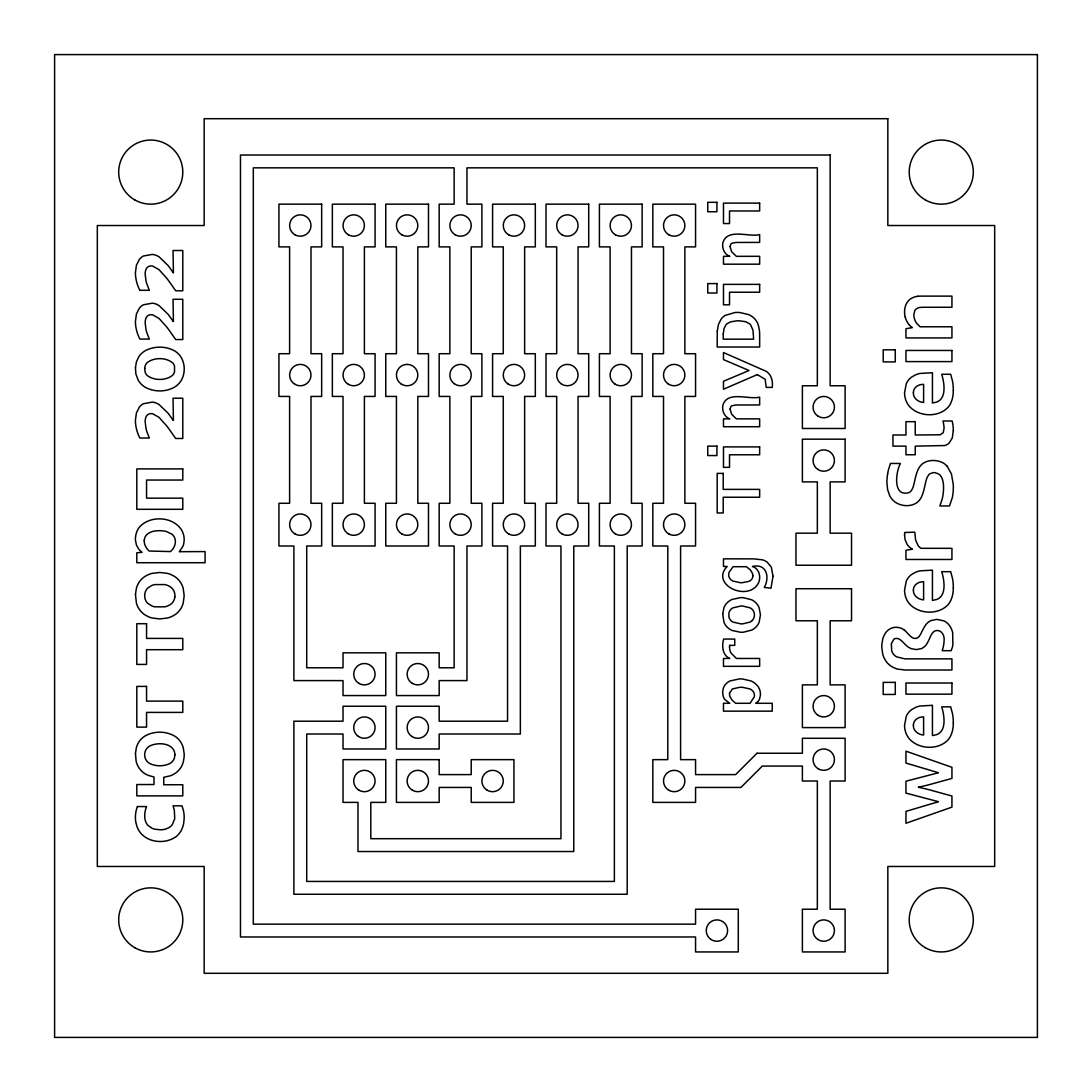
<?xml version="1.0" encoding="UTF-8"?>
<svg xmlns="http://www.w3.org/2000/svg" width="1092" height="1092" viewBox="0 0 1092 1092"><rect width="100%" height="100%" fill="white"/><g stroke="black" fill="none" stroke-linecap="round" stroke-linejoin="round"><path stroke-width="1.5" d="M179.443 551.528L182.814 546.478A14.892 14.892 0 0 0 183.647 544.089L184.166 540.622A19.56 19.56 0 0 0 182.705 532.254A17.895 17.895 0 0 0 181.368 529.634C172.577 516.407 150.464 515.274 139.79 526.713A17.581 17.581 0 0 0 136.828 531.708L136.5 532.623A20.27 20.27 0 0 0 135.435 540.199L136.432 545.044L138.698 549.058A15.984 15.984 0 0 0 141.783 552.143M751.842 620.816L752.524 620.133A7.385 7.385 0 0 0 754.299 616.42L754.354 615.943A9.5 9.5 0 0 0 754.395 614.441L754.285 613.472A7.371 7.371 0 0 0 752.524 609.759L751.842 609.077A9.719 9.719 0 0 0 750.163 607.889L742.942 606.074A30.371 30.371 0 0 0 740.663 606.046L732.896 607.862A9.514 9.514 0 0 0 731.258 609.036L730.903 609.363A7.385 7.385 0 0 0 728.924 612.981L728.924 616.912A7.385 7.385 0 0 0 730.889 620.529L731.244 620.857A9.446 9.446 0 0 0 732.896 622.044L740.663 623.846A30.603 30.603 0 0 0 742.942 623.819L750.177 622.017A9.651 9.651 0 0 0 751.842 620.816M757.766 701.692L755.678 703.289L772.235 703.289L772.235 711.151L723.477 711.151L723.477 703.289L729.77 703.289L724.924 699.603A10.142 10.142 0 0 1 723.382 696.805L722.713 693.488A15.93 15.93 0 0 1 722.768 691.018L723.368 688.137A11.261 11.261 0 0 1 725.852 683.974L727.477 682.514A15.588 15.588 0 0 1 730.07 680.944L739.27 678.924A35.094 35.094 0 0 1 742.437 678.978L750.968 680.93A19.042 19.042 0 0 1 754.818 683.196L757.78 686.131A12.927 12.927 0 0 1 760.087 691.14L760.346 692.751A16.052 16.052 0 0 1 760.414 695.208L759.527 699.126A8.709 8.709 0 0 1 757.766 701.692M938.178 801.801L905.964 811.37L905.964 823.272L951.937 807.124L951.937 796.027L931.776 790.458A164.305 164.305 0 0 0 918.44 787.318M938.178 772.836L905.964 781.217L905.964 793.12L938.178 801.596M912.148 327.668L905.964 328.706L905.964 337.919L951.937 337.919L951.937 326.781L920.119 326.781L916.871 323.519A15.165 15.165 0 0 1 914.755 319.751A13.541 13.541 0 0 1 913.867 314.264L914.809 310.592A5.214 5.214 0 0 1 915.71 309.391L917.444 308.176A9.091 9.091 0 0 1 920.324 307.425A31.286 31.286 0 0 1 923.545 307.275L951.937 307.262L951.937 296.123L921.935 296.123A43.625 43.625 0 0 0 917.894 296.273M912.148 549.221L905.964 550.259L905.964 559.473L951.937 559.473L951.937 548.32L920.979 548.32A11.916 11.916 0 0 1 918.236 545.727L915.642 540.199L914.782 532.173L904.708 532.486A20.721 20.721 0 0 0 904.572 535.135M141.783 552.334L136.814 552.811L136.814 562.721L205.091 562.721L205.091 551.569L179.443 551.706M139.858 290.308L149.345 290.308L146.819 283.824A41.755 41.755 0 0 1 145.973 280.712L145.168 274.16A15.261 15.261 0 0 1 145.495 270.898A7.835 7.835 0 0 1 146.56 268.277A5.214 5.214 0 0 1 148.444 266.544A4.627 4.627 0 0 1 149.044 266.271L150.437 265.97A7.876 7.876 0 0 1 152.621 266.052L158.995 269.628L166.557 278.023A130.289 130.289 0 0 1 169.001 281.258L175.703 290.786L182.787 290.786L182.787 250.505L173.041 250.505L173.41 272.7M729.674 645.358L734.752 645.358L734.752 639.066L723.655 639.066C721.73 645.959 722.276 655.173 729.756 658.462L723.477 658.462L723.477 666.325L759.65 666.325L759.65 658.462L736.418 658.462L731.108 653.139A10.429 10.429 0 0 1 729.906 650.341L729.511 647.133M137.442 806.551L146.56 806.551A27.286 27.286 0 0 0 145.222 811.001A24.188 24.188 0 0 0 144.717 816.065A16.162 16.162 0 0 0 145.536 821.266A11.766 11.766 0 0 0 148.198 825.648L152.293 828.378A15.384 15.384 0 0 0 154.586 829.156L160.224 829.784A19.137 19.137 0 0 0 166.011 828.951L169.083 827.545A11.821 11.821 0 0 0 170.134 826.821A11.261 11.261 0 0 0 172.359 824.556L174.734 818.686L174.365 810.592A39.23 39.23 0 0 0 173.041 805.828L182.036 805.828L183.552 811.069A32.992 32.992 0 0 1 184.138 818.836L183.62 823.586A27.218 27.218 0 0 1 182.746 826.917L181.463 830.016A20.461 20.461 0 0 1 178.392 834.479A18.509 18.509 0 0 1 175.976 836.704C165.534 844.157 148.894 842.983 140.513 832.882A21.799 21.799 0 0 1 136.828 826.098L135.763 821.866A25.171 25.171 0 0 1 135.408 817.69A29.893 29.893 0 0 1 137.401 806.538M938.178 772.645L905.964 763.076L905.964 751.173L951.937 767.307L951.937 778.405L931.776 783.974A156.033 156.033 0 0 1 918.44 787.127M912.148 549.03L910.482 547.938A14.592 14.592 0 0 1 907.124 544.389L905.077 539.68L904.558 535.135M947.16 466.229L951.46 474.01L953.261 484.466A55.828 55.828 0 0 1 953.33 487.373A52.198 52.198 0 0 1 952.333 497.597L949.508 505.951L939.857 505.951L942.191 499.017A46.738 46.738 0 0 0 943.556 487.523A31.886 31.886 0 0 0 943.119 482.091L942.492 479.565A14.701 14.701 0 0 0 941.536 477.3L941.249 476.781A9.118 9.118 0 0 0 938.506 473.901L935.107 472.7A10.838 10.838 0 0 0 933.169 472.631L929.811 473.805A7.576 7.576 0 0 0 928.76 474.815L927.354 477.027A23.765 23.765 0 0 0 925.811 481.627L924.624 486.964A69.424 69.424 0 0 1 922.685 494.048L921.348 497.215A18.646 18.646 0 0 1 919.573 499.986A14.073 14.073 0 0 1 915.997 503.248C909.773 506.92 901.323 506.238 895.413 502.265A17.09 17.09 0 0 1 891.823 498.921A19.738 19.738 0 0 1 889.666 495.591L887.605 489.639L886.909 482.568A53.945 53.945 0 0 1 887.673 473.614M173.232 272.7L170.543 268.878A152.184 152.184 0 0 0 167.936 265.37L159.159 256.907A21.321 21.321 0 0 0 156.975 255.719A14.414 14.414 0 0 0 152.293 254.409L143.393 256.019A13.336 13.336 0 0 0 139.339 259.432L136.418 265.22L135.422 272.645A33.702 33.702 0 0 0 135.817 277.9A41.155 41.155 0 0 0 136.855 282.691A39.53 39.53 0 0 0 139.844 290.322M173.232 321.457L170.543 317.649A152.184 152.184 0 0 0 167.936 314.141L159.159 305.678A21.321 21.321 0 0 0 156.975 304.477M173.232 420.393L170.543 416.584A152.184 152.184 0 0 0 167.936 413.063L159.159 404.613A21.321 21.321 0 0 0 156.975 403.412A14.414 14.414 0 0 0 152.293 402.102L143.393 403.726A13.336 13.336 0 0 0 139.339 407.139L136.418 412.926L135.422 420.338A33.702 33.702 0 0 0 135.817 425.607A41.155 41.155 0 0 0 136.855 430.385A39.53 39.53 0 0 0 139.844 438.015L149.345 438.015L146.819 431.531A41.755 41.755 0 0 1 145.973 428.419L145.168 421.867A15.261 15.261 0 0 1 145.495 418.605A7.835 7.835 0 0 1 146.56 415.97A5.214 5.214 0 0 1 148.444 414.237A4.627 4.627 0 0 1 149.044 413.977L150.437 413.663A7.876 7.876 0 0 1 152.621 413.759L158.995 417.321L166.557 425.73A130.289 130.289 0 0 1 169.001 428.965L175.703 438.479L182.787 438.479L182.787 398.211L173.041 398.211L173.41 420.393M173.41 321.457L173.041 299.276L182.787 299.276L182.787 339.557L175.703 339.557L169.001 330.03A130.289 130.289 0 0 0 166.571 326.795L158.995 318.4L152.621 314.824A7.876 7.876 0 0 0 150.437 314.742L149.044 315.042A4.627 4.627 0 0 0 148.444 315.315A5.214 5.214 0 0 0 146.574 317.049A7.835 7.835 0 0 0 145.509 319.669A15.261 15.261 0 0 0 145.181 322.932L145.973 329.484A41.755 41.755 0 0 0 146.819 332.596L149.345 339.08L139.858 339.08A39.53 39.53 0 0 1 136.882 331.449A41.155 41.155 0 0 1 135.831 326.672A33.702 33.702 0 0 1 135.422 321.417L136.418 313.991L139.339 308.203A13.336 13.336 0 0 1 143.393 304.791L152.293 303.18A14.414 14.414 0 0 1 156.989 304.477M947.16 466.229A16.626 16.626 0 0 0 943.16 462.953C937.209 459.759 929.306 459.486 923.491 463.09A14.046 14.046 0 0 0 919.778 466.693A21.239 21.239 0 0 0 918.003 469.737L916.652 473.191A92.875 92.875 0 0 0 914.536 481.517A80.166 80.166 0 0 1 913.513 485.708A16.598 16.598 0 0 1 911.875 489.735L911.315 490.567A7.89 7.89 0 0 1 909.254 492.506C892.669 497.583 895.563 472.522 900.381 463.458L890.458 463.458L888.438 469.847A60.702 60.702 0 0 0 887.673 473.614M917.894 296.301A15.097 15.097 0 0 0 914.673 296.928A17.035 17.035 0 0 0 913.39 297.406L911.629 298.266A13.131 13.131 0 0 0 910.073 299.304A13.363 13.363 0 0 0 906.92 302.784A14.824 14.824 0 0 0 905.145 307.125A20.298 20.298 0 0 0 905.2 317.103M909.295 324.979A19.151 19.151 0 0 1 905.254 317.089M912.134 327.504A17.213 17.213 0 0 1 909.349 324.938M904.394 630.18A24.652 24.652 0 0 1 907.206 632.855L908.803 634.575A61.862 61.862 0 0 0 909.745 635.53A14.346 14.346 0 0 0 912.311 637.605A5.501 5.501 0 0 0 914.509 638.37L915.997 638.383A3.986 3.986 0 0 0 917.758 637.687A8.013 8.013 0 0 0 919.655 635.667A22.946 22.946 0 0 0 921.293 632.882L922.74 629.961A39.162 39.162 0 0 1 925.088 625.825A15.916 15.916 0 0 1 927.859 622.59A12.776 12.776 0 0 1 931.121 620.515L936.854 619.382L943.665 620.788A14.988 14.988 0 0 1 948.293 624.119A16.175 16.175 0 0 1 950.313 626.808L951.514 629.142A21.43 21.43 0 0 1 952.674 632.705L952.852 645.003A32.159 32.159 0 0 1 952.361 647.269L951.173 650.682L942.191 650.682A34.548 34.548 0 0 0 944.13 639.871C944.594 634.984 940.826 628.937 935.339 630.807A4.545 4.545 0 0 0 934.397 631.258A7.521 7.521 0 0 0 932.336 633.21A16.039 16.039 0 0 0 930.712 635.981L929.21 639.216A61.602 61.602 0 0 1 927.354 642.942A14.21 14.21 0 0 1 924.883 646.273A11.684 11.684 0 0 1 921.307 648.648L916.324 649.576L911.533 648.744A16.339 16.339 0 0 1 907.766 646.682A23.109 23.109 0 0 1 904.749 644.007L903.412 642.615A63.568 63.568 0 0 0 902.101 641.318A15.547 15.547 0 0 0 899.412 639.243L899.057 639.066A5.637 5.637 0 0 0 895.877 638.451L895.317 638.547A4.3 4.3 0 0 0 893.816 639.216L891.331 643.748L891.686 650.75A10.811 10.811 0 0 0 892.41 652.538A10.142 10.142 0 0 0 895.099 655.842A11.562 11.562 0 0 0 896.655 656.865L904.872 658.858L951.937 658.858L951.937 670.01L905.132 670.01L897.815 669.123A23.56 23.56 0 0 1 894.566 668.017L892.573 667.048A19.956 19.956 0 0 1 889.038 664.578A19.069 19.069 0 0 1 886.144 661.411L884.424 658.585A23.26 23.26 0 0 1 882.759 654.217L881.831 647.938A35.176 35.176 0 0 1 881.886 644.28L882.718 639.093A23.068 23.068 0 0 1 883.646 636.39L885.243 633.346A14.469 14.469 0 0 1 886.704 631.49L888.342 629.975A12.435 12.435 0 0 1 890.785 628.473L891.427 628.2A12.531 12.531 0 0 1 896.136 627.272L899.153 627.6A11.056 11.056 0 0 1 900.791 628.105A13.814 13.814 0 0 1 904.408 630.166M729.511 647.133A8.053 8.053 0 0 1 729.674 645.358M913.39 392.656C912.98 398.266 918.468 402.211 923.614 402.484L923.614 384.37C918.795 384.07 913.226 387.332 913.39 392.656M913.39 590.049C912.98 595.672 918.468 599.604 923.614 599.877L923.614 581.763C918.795 581.463 913.226 584.725 913.39 590.049M913.39 725.211C912.98 730.821 918.468 734.766 923.614 735.039L923.614 716.925C918.795 716.625 913.226 719.887 913.39 725.211M723.232 334.111L723.218 339.162L753.616 339.162L752.975 330.139L750.627 324.925A8.449 8.449 0 0 0 749.276 323.601L745.563 321.717L739.489 320.83A38.316 38.316 0 0 0 736.458 320.871L730.657 321.84L727.136 323.669A8.176 8.176 0 0 0 725.88 324.952L724.078 328.446L723.232 334.111M953.33 390.39L953.248 392.806A32.651 32.651 0 0 1 952.074 399.699L950.886 402.839A19.752 19.752 0 0 1 947.965 407.398C938.083 417.813 918.768 416.871 909.336 406.306A19.82 19.82 0 0 1 906.114 400.9A22.004 22.004 0 0 1 904.558 392.765L906.264 383.783A16.148 16.148 0 0 1 909.445 378.992A16.38 16.38 0 0 1 911.697 377.04L915.41 374.938A25.566 25.566 0 0 1 919.969 373.45L932.432 372.754L932.432 403.003L936.622 402.115A10.824 10.824 0 0 0 938.328 401.269L938.847 400.928A10.169 10.169 0 0 0 941.4 398.457A12.217 12.217 0 0 0 942.833 395.795L943.406 393.953A23.464 23.464 0 0 0 944.02 388.383A41.373 41.373 0 0 0 943.433 381.531A57.808 57.808 0 0 0 941.713 374.283L950.682 374.283L952.483 380.999A50.642 50.642 0 0 1 953.316 390.39M953.33 587.783L953.248 590.199A32.651 32.651 0 0 1 952.074 597.092L950.886 600.245A19.752 19.752 0 0 1 947.965 604.791C938.083 615.206 918.768 614.277 909.336 603.699A19.82 19.82 0 0 1 906.114 598.293A22.004 22.004 0 0 1 904.558 590.171L906.264 581.176A16.148 16.148 0 0 1 909.445 576.399A16.38 16.38 0 0 1 911.697 574.433L915.41 572.331A25.566 25.566 0 0 1 919.969 570.857L932.432 570.147L932.432 600.395L936.622 599.508A10.824 10.824 0 0 0 938.328 598.662L938.847 598.334A10.169 10.169 0 0 0 941.4 595.85A12.217 12.217 0 0 0 942.833 593.188L943.406 591.345A23.464 23.464 0 0 0 944.02 585.776A41.373 41.373 0 0 0 943.433 578.924A57.808 57.808 0 0 0 941.713 571.689L950.682 571.689L952.483 578.391A50.642 50.642 0 0 1 953.316 587.783M953.33 722.931L953.248 725.361A32.651 32.651 0 0 1 952.074 732.254L950.886 735.394A19.752 19.752 0 0 1 947.965 739.953C938.083 750.368 918.768 749.426 909.336 738.861A19.82 19.82 0 0 1 906.114 733.455A22.004 22.004 0 0 1 904.558 725.32L906.264 716.338A16.148 16.148 0 0 1 909.445 711.547A16.38 16.38 0 0 1 911.697 709.595L915.41 707.493A25.566 25.566 0 0 1 919.969 706.005L932.432 705.309L932.432 735.558L936.622 734.67A10.824 10.824 0 0 0 938.328 733.824L938.847 733.483A10.169 10.169 0 0 0 941.4 731.012A12.217 12.217 0 0 0 942.833 728.35L943.406 726.508A23.464 23.464 0 0 0 944.02 720.938A41.373 41.373 0 0 0 943.433 714.072A57.808 57.808 0 0 0 941.713 706.838L950.682 706.838L952.483 713.554A50.642 50.642 0 0 1 953.316 722.931M135.449 594.403L136.404 603.125A22.304 22.304 0 0 0 138.138 607.398L138.684 608.367A20.352 20.352 0 0 0 145.659 615.328L148.73 616.871A25.403 25.403 0 0 0 152.143 618.004L159.801 618.918L167.458 618.017A25.594 25.594 0 0 0 170.871 616.898L173.942 615.369A20.093 20.093 0 0 0 180.931 608.462L181.477 607.48A22.195 22.195 0 0 0 183.197 603.18L184.179 595.645L183.197 588.274A22.304 22.304 0 0 0 181.463 584.002L180.917 583.019A20.352 20.352 0 0 0 173.942 576.071L170.871 574.529A25.403 25.403 0 0 0 167.458 573.382L159.801 572.481L152.143 573.368A25.594 25.594 0 0 0 148.73 574.488L145.659 576.016A20.093 20.093 0 0 0 138.67 582.937L138.124 583.92A22.195 22.195 0 0 0 136.404 588.219L135.449 594.403M135.449 753.576L136.145 761.301A22.236 22.236 0 0 0 137.442 765.055L137.851 765.929A19.465 19.465 0 0 0 144.635 773.505L145.454 774.01A22.331 22.331 0 0 0 148.062 775.32L153.999 777.013L153.999 784.534L136.814 784.534L136.814 795.877L182.787 795.877L182.787 784.738L163.745 784.738L163.745 777.299L170.243 775.825A23.642 23.642 0 0 0 173.109 774.569L174.856 773.559A19.424 19.424 0 0 0 181.504 766.447L181.941 765.547A21.84 21.84 0 0 0 183.374 761.615L184.098 757.206A31.163 31.163 0 0 0 184.152 753.521L183.197 747.529A21.253 21.253 0 0 0 181.463 743.352L180.917 742.396A19.287 19.287 0 0 0 177.477 738.247A20.038 20.038 0 0 0 174.884 736.254C165.902 730.835 153.726 730.848 144.704 736.199A20.093 20.093 0 0 0 142.124 738.178A18.919 18.919 0 0 0 138.684 742.314L138.124 743.256A21.198 21.198 0 0 0 136.404 747.474L135.449 753.576M722.713 613.95L723.955 622.181A14.701 14.701 0 0 0 727.75 627.654A16.189 16.189 0 0 0 732.049 630.453L740.349 632.227A31.627 31.627 0 0 0 743.556 632.172L751.787 630.07A16.093 16.093 0 0 0 755.964 627.04A14.728 14.728 0 0 0 759.158 622.153L760.442 614.946L759.158 607.753A14.756 14.756 0 0 0 755.951 602.852A16.134 16.134 0 0 0 751.774 599.836L743.556 597.72A31.518 31.518 0 0 0 740.362 597.665L732.049 599.44A16.257 16.257 0 0 0 727.136 602.811A14.674 14.674 0 0 0 723.955 607.698L722.713 613.95M953.33 430.466L952.279 437.947L949.153 443.024A10.265 10.265 0 0 1 947.706 444.171A10.551 10.551 0 0 1 944.662 445.536L915.246 446.137L915.246 454.75L905.964 454.75L905.964 446.137L892.956 446.137L892.956 434.998L905.964 434.998L905.964 421.662L915.246 421.662L915.246 434.998L940.185 434.793L943.188 432.719L944.048 428.514A24.597 24.597 0 0 0 943.734 424.638A32.76 32.76 0 0 0 942.956 420.993L952.115 420.993L952.729 423.669A37.947 37.947 0 0 1 952.92 424.897A41.319 41.319 0 0 1 953.343 430.466M135.449 367.69L135.872 373.996L138.274 380.316A19.083 19.083 0 0 0 142.383 385.203A21.308 21.308 0 0 0 145.959 387.646C154.764 392.137 165.984 392.055 174.584 387.1A20.762 20.762 0 0 0 177.191 385.203A19.424 19.424 0 0 0 181.299 380.316C185.381 373.164 185.217 363.609 180.712 356.675A18.687 18.687 0 0 0 177.191 352.73A20.516 20.516 0 0 0 174.584 350.873C165.943 346.055 154.791 345.987 145.959 350.327A21.076 21.076 0 0 0 142.383 352.73A18.387 18.387 0 0 0 138.848 356.675L136.459 361.67L135.449 367.69M174.897 754.736L174.515 757.671A9.227 9.227 0 0 1 172.359 761.547L171.963 761.957A10.961 10.961 0 0 1 170.052 763.417C163.814 766.557 155.787 766.57 149.549 763.417A11.056 11.056 0 0 1 147.638 761.957L147.243 761.547A9.214 9.214 0 0 1 144.936 757.166L144.717 755.432A12.449 12.449 0 0 1 144.758 753.589L145.086 751.883A9.227 9.227 0 0 1 147.243 748.006L147.638 747.597A10.961 10.961 0 0 1 149.549 746.136C157.63 741.768 174.515 742.71 174.897 754.736M773.027 576.248L770.993 588.206L764.318 587.428C769.819 577.491 767.007 563.144 752.429 566.448C758.708 568.359 760.987 575.88 758.981 581.667A11.493 11.493 0 0 1 756.961 585.339C744.99 601.05 710.469 583.797 727.19 566.448L723.477 566.448L723.477 558.845L753.494 558.858L762.23 559.787A14.483 14.483 0 0 1 767.144 562.134L771.293 567.103L773.027 576.248M144.717 368.413L145.086 371.894A8.217 8.217 0 0 0 147.284 375.566C154.231 380.739 165.37 380.739 172.318 375.552A8.217 8.217 0 0 0 174.515 371.908L174.515 366.161A8.135 8.135 0 0 0 172.7 362.913C165.888 357.22 154.341 357.302 147.284 362.517A8.19 8.19 0 0 0 145.086 366.161L144.717 368.413M144.253 540.54L144.24 541.127A11.93 11.93 0 0 0 145.127 545.44L145.782 546.805A16.244 16.244 0 0 0 149.181 551.037L170.489 551.569A14.674 14.674 0 0 0 173.915 547.256A13.609 13.609 0 0 0 174.897 544.812A11.138 11.138 0 0 0 175.28 540.363L175.075 539.148A8.913 8.913 0 0 0 174.215 536.936A9.487 9.487 0 0 0 171.963 534.22L166.694 531.586A21.594 21.594 0 0 0 164.496 531.081L160.415 530.685A35.476 35.476 0 0 0 157.698 530.726L154.354 531.094A19.52 19.52 0 0 0 151.488 531.831L149.099 532.896A10.674 10.674 0 0 0 147.188 534.261L146.792 534.643A8.818 8.818 0 0 0 144.376 539.421L144.253 540.54M752.838 575.825L752.798 576.59A5.433 5.433 0 0 1 751.473 579.538L750.627 580.343A8.367 8.367 0 0 1 749.194 581.272L742.314 582.691A33.675 33.675 0 0 1 740.117 582.664L732.909 581.067A9.473 9.473 0 0 1 731.258 580.016L730.289 579.088A6.279 6.279 0 0 1 728.828 576.071L728.733 575.197A8.135 8.135 0 0 1 729.142 572.153L733.073 566.707L746.409 566.707L750.327 569.874L752.429 573.355A7.808 7.808 0 0 1 752.838 575.825M717.267 331.204L717.185 347.024L759.65 347.024L759.65 335.503A47.352 47.352 0 0 0 759.363 329.921L758.258 324.815A16.53 16.53 0 0 0 752.757 317.062A19.533 19.533 0 0 0 748.743 314.619L739.762 312.503A36.104 36.104 0 0 0 735.012 312.503L725.102 315.424A14.838 14.838 0 0 0 721.061 319.192L718.454 324.447L717.267 331.204M730.057 246.546L731.599 251.638L736.322 256.32L759.65 256.32L759.65 264.182L723.477 264.182L723.477 256.32L729.756 256.32C724.324 254.354 721.812 248.171 722.877 242.752C727.286 227.668 749.426 237.565 759.65 234.562L759.65 242.424L735.844 242.451L731.899 243.257A3.153 3.153 0 0 0 730.848 244.144L730.057 246.546M730.057 409.077L731.599 414.168L736.322 418.864L759.65 418.864L759.65 426.726L723.477 426.726L723.477 418.864L729.756 418.864C724.324 416.885 721.812 410.715 722.877 405.282C727.286 390.199 749.426 400.109 759.65 397.092L759.65 404.968L735.844 404.982L731.899 405.787A3.153 3.153 0 0 0 730.848 406.674L730.057 409.077M729.552 693.12L729.511 693.911A8.108 8.108 0 0 0 729.893 696.382L731.899 699.917L735.639 703.289L750.081 703.289L754.258 696.805A7.275 7.275 0 0 0 754.354 694.444A6.252 6.252 0 0 0 753.071 691.318L751.76 690.048A10.046 10.046 0 0 0 750.04 688.97L742.587 687.332A36.486 36.486 0 0 0 739.612 687.332L732.377 688.956L729.552 693.12M174.829 596.901L174.761 597.501A10.429 10.429 0 0 1 171.935 603.221A11.166 11.166 0 0 1 170.038 604.763L167.677 605.964A17.322 17.322 0 0 1 164.851 606.824L154.75 606.824A17.622 17.622 0 0 1 151.924 605.978L147.638 603.248A9.651 9.651 0 0 1 145.659 600.382A11.084 11.084 0 0 1 144.731 596.368A12.927 12.927 0 0 1 144.772 594.498A11.166 11.166 0 0 1 145.659 591.045A9.719 9.719 0 0 1 148.075 587.742L151.924 585.421A17.622 17.622 0 0 1 154.75 584.575L164.851 584.575A17.527 17.527 0 0 1 167.677 585.421L170.038 586.622A11.138 11.138 0 0 1 171.499 587.742A10.238 10.238 0 0 1 174.761 593.802L174.884 595.017A12.681 12.681 0 0 1 174.829 596.901M757.002 753.248L735.626 774.61L695.563 774.61L695.563 759.65L680.603 759.65L680.603 546L695.563 546L695.563 503.275L684.875 503.275L684.875 396.437L695.563 396.437L695.563 353.712L684.875 353.712L684.875 246.888L695.563 246.888L695.563 204.163L652.825 204.163L652.825 246.888L663.513 246.888L663.513 353.712L652.825 353.712L652.825 396.437L663.513 396.437L663.513 503.275L652.825 503.275L652.825 546L667.785 546L667.785 759.65L652.825 759.65L652.825 802.388L695.563 802.388L695.563 787.428L740.936 787.428L762.312 766.065L802.388 766.065L802.388 781.012L817.335 781.012L817.335 909.213L802.388 909.213L802.388 951.937L845.112 951.937L845.112 909.213L830.152 909.213L830.152 781.012L845.112 781.012L845.112 738.288L802.388 738.288L802.388 753.248L757.002 753.248M757.316 374.597L723.477 389.23L723.477 381.285L749.003 370.502L723.477 359.596L723.477 352.539L763.581 370.174C770.897 372.454 773.191 380.521 772.235 387.401L766.202 387.401L765.192 379.32L757.316 374.597M1037.4 54.6L54.6 54.6L54.6 1037.4L1037.4 1037.4L1037.4 54.6M887.837 118.7L204.163 118.7L204.163 225.525L97.325 225.525L97.325 866.475L204.163 866.475L204.163 973.3L887.837 973.3L887.837 866.475L994.676 866.475L994.676 225.525L887.837 225.525L887.837 118.7M830.152 155.023L240.472 155.023L240.472 936.977L695.563 936.977L695.563 951.937L738.288 951.937L738.288 909.213L695.563 909.213L695.563 924.16L253.303 924.16L253.303 167.84L454.135 167.84L454.135 204.163L439.175 204.163L439.175 246.888L449.863 246.888L449.863 353.712L439.175 353.712L439.175 396.437L449.863 396.437L449.863 503.275L439.175 503.275L439.175 546L454.135 546L454.135 667.785L439.175 667.785L439.175 652.825L396.437 652.825L396.437 695.563L439.175 695.563L439.175 680.603L466.953 680.603L466.953 546L481.9 546L481.9 503.275L471.225 503.275L471.225 396.437L481.9 396.437L481.9 353.712L471.225 353.712L471.225 246.888L481.9 246.888L481.9 204.163L466.953 204.163L466.953 167.84L817.335 167.84L817.335 385.763L802.388 385.763L802.388 428.487L845.112 428.487L845.112 385.763L830.152 385.763L830.152 155.023M716.925 202.32L707.752 202.32L707.752 211.752L716.925 211.752L716.925 202.32M759.65 203.112L723.477 203.112L723.477 223.56L729.511 223.56L729.511 210.974L759.65 210.974L759.65 203.112M321.662 204.163L278.938 204.163L278.938 246.888L289.612 246.888L289.612 353.712L278.938 353.712L278.938 396.437L289.612 396.437L289.612 503.275L278.938 503.275L278.938 546L293.885 546L293.885 680.603L343.024 680.603L343.024 695.563L385.763 695.563L385.763 652.825L343.024 652.825L343.024 667.785L306.715 667.785L306.715 546L321.662 546L321.662 503.275L310.988 503.275L310.988 396.437L321.662 396.437L321.662 353.712L310.988 353.712L310.988 246.888L321.662 246.888L321.662 204.163M375.075 204.163L332.35 204.163L332.35 246.888L343.024 246.888L343.024 353.712L332.35 353.712L332.35 396.437L343.024 396.437L343.024 503.275L332.35 503.275L332.35 546L375.075 546L375.075 503.275L364.4 503.275L364.4 396.437L375.075 396.437L375.075 353.712L364.4 353.712L364.4 246.888L375.075 246.888L375.075 204.163M428.487 204.163L385.763 204.163L385.763 246.888L396.437 246.888L396.437 353.712L385.763 353.712L385.763 396.437L396.437 396.437L396.437 503.275L385.763 503.275L385.763 546L428.487 546L428.487 503.275L417.813 503.275L417.813 396.437L428.487 396.437L428.487 353.712L417.813 353.712L417.813 246.888L428.487 246.888L428.487 204.163M535.312 204.163L492.588 204.163L492.588 246.888L503.275 246.888L503.275 353.712L492.588 353.712L492.588 396.437L503.275 396.437L503.275 503.275L492.588 503.275L492.588 546L507.548 546L507.548 721.198L439.175 721.198L439.175 706.237L396.437 706.237L396.437 748.976L439.175 748.976L439.175 734.015L520.365 734.015L520.365 546L535.312 546L535.312 503.275L524.638 503.275L524.638 396.437L535.312 396.437L535.312 353.712L524.638 353.712L524.638 246.888L535.312 246.888L535.312 204.163M588.725 204.163L546 204.163L546 246.888L556.688 246.888L556.688 353.712L546 353.712L546 396.437L556.688 396.437L556.688 503.275L546 503.275L546 546L560.96 546L560.96 838.697L370.802 838.697L370.802 802.388L385.763 802.388L385.763 759.65L343.024 759.65L343.024 802.388L357.985 802.388L357.985 851.528L573.778 851.528L573.778 546L588.725 546L588.725 503.275L578.05 503.275L578.05 396.437L588.725 396.437L588.725 353.712L578.05 353.712L578.05 246.888L588.725 246.888L588.725 204.163M642.137 204.163L599.412 204.163L599.412 246.888L610.1 246.888L610.1 353.712L599.412 353.712L599.412 396.437L610.1 396.437L610.1 503.275L599.412 503.275L599.412 546L614.373 546L614.373 881.435L306.715 881.435L306.715 734.015L343.024 734.015L343.024 748.976L385.763 748.976L385.763 706.237L343.024 706.237L343.024 721.198L293.885 721.198L293.885 894.252L627.19 894.252L627.19 546L642.137 546L642.137 503.275L631.463 503.275L631.463 396.437L642.137 396.437L642.137 353.712L631.463 353.712L631.463 246.888L642.137 246.888L642.137 204.163M716.925 283.592L707.752 283.592L707.752 293.025L716.925 293.025L716.925 283.592M759.65 284.37L723.477 284.37L723.477 304.818L729.511 304.818L729.511 292.233L759.65 292.233L759.65 284.37M895.276 349.822L883.196 349.822L883.196 361.902L895.276 361.902L895.276 349.822M951.937 350.464L905.964 350.464L905.964 361.602L951.937 361.602L951.937 350.464M845.112 439.175L802.388 439.175L802.388 481.9L817.335 481.9L817.335 533.183L795.972 533.183L795.972 565.233L851.528 565.233L851.528 533.183L830.152 533.183L830.152 481.9L845.112 481.9L845.112 439.175M716.925 446.123L707.752 446.123L707.752 455.555L716.925 455.555L716.925 446.123M759.65 446.901L723.477 446.901L723.477 467.349L729.511 467.349L729.511 454.777L759.65 454.777L759.65 446.901M182.787 468.905L136.814 468.905L136.814 509.309L182.787 509.309L182.787 498.157L146.56 498.157L146.56 480.043L182.787 480.043L182.787 468.905M723.218 473.382L717.185 473.382L717.185 512.967L723.218 512.967L723.218 497.242L759.65 497.242L759.65 489.38L723.218 489.38L723.218 473.382M851.528 588.725L795.972 588.725L795.972 620.775L817.335 620.775L817.335 684.875L802.388 684.875L802.388 727.6L845.112 727.6L845.112 684.875L830.152 684.875L830.152 620.775L851.528 620.775L851.528 588.725M146.56 623.696L136.814 623.696L136.814 664.414L146.56 664.414L146.56 649.699L182.787 649.699L182.787 638.41L146.56 638.41L146.56 623.696M895.276 682.377L883.196 682.377L883.196 694.457L895.276 694.457L895.276 682.377M951.937 683.019L905.964 683.019L905.964 694.157L951.937 694.157L951.937 683.019M146.56 686.404L136.814 686.404L136.814 727.122L146.56 727.122L146.56 712.407L182.787 712.407L182.787 701.119L146.56 701.119L146.56 686.404M439.175 759.65L396.437 759.65L396.437 802.388L439.175 802.388L439.175 787.428L471.225 787.428L471.225 802.388L513.95 802.388L513.95 759.65L471.225 759.65L471.225 774.61L439.175 774.61L439.175 759.65M134.726 199.863A32.05 32.05 0 0 0 182.787 172.113A32.05 32.05 0 0 0 134.726 144.349A32.05 32.05 0 0 0 134.726 199.863M134.726 947.651A32.05 32.05 0 0 0 182.787 919.887A32.05 32.05 0 0 0 134.726 892.137A32.05 32.05 0 0 0 134.726 947.651M925.238 947.651A32.05 32.05 0 0 0 973.3 919.887A32.05 32.05 0 0 0 925.238 892.137A32.05 32.05 0 0 0 925.238 947.651M925.238 199.863A32.05 32.05 0 0 0 973.3 172.113A32.05 32.05 0 0 0 925.238 144.349A32.05 32.05 0 0 0 925.238 199.863M817.758 939.42A10.688 10.688 0 0 0 834.397 931.339A10.688 10.688 0 0 0 819.082 920.966A10.688 10.688 0 0 0 817.758 939.42M401.788 533.892A10.688 10.688 0 0 0 417.813 524.638A10.688 10.688 0 0 0 401.788 515.383A10.688 10.688 0 0 0 401.788 533.892M348.375 234.766A10.688 10.688 0 0 0 364.4 225.525A10.688 10.688 0 0 0 348.375 216.271A10.688 10.688 0 0 0 348.375 234.766M401.788 234.766A10.688 10.688 0 0 0 417.813 225.525A10.688 10.688 0 0 0 401.788 216.271A10.688 10.688 0 0 0 401.788 234.766M562.025 234.766A10.688 10.688 0 0 0 578.05 225.525A10.688 10.688 0 0 0 562.025 216.271A10.688 10.688 0 0 0 562.025 234.766M817.758 469.383A10.688 10.688 0 0 0 834.397 461.302A10.688 10.688 0 0 0 819.082 450.928A10.688 10.688 0 0 0 817.758 469.383M817.758 415.97A10.688 10.688 0 0 0 834.397 407.889A10.688 10.688 0 0 0 819.082 397.515A10.688 10.688 0 0 0 817.758 415.97M818.413 715.492A10.688 10.688 0 0 0 834.424 706.237A10.688 10.688 0 0 0 818.413 696.983A10.688 10.688 0 0 0 818.413 715.492M818.413 768.904A10.688 10.688 0 0 0 834.424 759.65A10.688 10.688 0 0 0 818.413 750.395A10.688 10.688 0 0 0 818.413 768.904M710.933 939.42A10.688 10.688 0 0 0 727.572 931.339A10.688 10.688 0 0 0 712.257 920.966A10.688 10.688 0 0 0 710.933 939.42M668.85 790.267A10.688 10.688 0 0 0 684.875 781.012A10.688 10.688 0 0 0 668.85 771.771A10.688 10.688 0 0 0 668.85 790.267M561.384 383.92A10.688 10.688 0 0 0 578.023 375.839A10.688 10.688 0 0 0 562.694 365.465A10.688 10.688 0 0 0 561.384 383.92M668.208 383.92A10.688 10.688 0 0 0 684.848 375.839A10.688 10.688 0 0 0 669.519 365.465A10.688 10.688 0 0 0 668.208 383.92M454.545 383.92A10.688 10.688 0 0 0 471.198 375.839A10.688 10.688 0 0 0 455.869 365.465A10.688 10.688 0 0 0 454.545 383.92M348.375 384.329A10.688 10.688 0 0 0 364.4 375.075A10.688 10.688 0 0 0 348.375 365.834A10.688 10.688 0 0 0 348.375 384.329M359.05 683.442A10.688 10.688 0 0 0 375.075 674.187A10.688 10.688 0 0 0 359.05 664.946A10.688 10.688 0 0 0 359.05 683.442M487.25 790.267A10.688 10.688 0 0 0 503.275 781.012A10.688 10.688 0 0 0 487.25 771.771A10.688 10.688 0 0 0 487.25 790.267M359.05 790.267A10.688 10.688 0 0 0 375.075 781.012A10.688 10.688 0 0 0 359.05 771.771A10.688 10.688 0 0 0 359.05 790.267M412.462 683.442A10.688 10.688 0 0 0 428.487 674.187A10.688 10.688 0 0 0 412.462 664.946A10.688 10.688 0 0 0 412.462 683.442M668.85 234.766A10.688 10.688 0 0 0 684.875 225.525A10.688 10.688 0 0 0 668.85 216.271A10.688 10.688 0 0 0 668.85 234.766M507.971 383.92A10.688 10.688 0 0 0 524.61 375.839A10.688 10.688 0 0 0 509.282 365.465A10.688 10.688 0 0 0 507.971 383.92M294.963 384.329A10.688 10.688 0 0 0 310.988 375.075A10.688 10.688 0 0 0 294.963 365.834A10.688 10.688 0 0 0 294.963 384.329M614.796 383.92A10.688 10.688 0 0 0 631.435 375.839A10.688 10.688 0 0 0 616.106 365.465A10.688 10.688 0 0 0 614.796 383.92M401.133 383.92A10.688 10.688 0 0 0 417.786 375.839A10.688 10.688 0 0 0 402.457 365.465A10.688 10.688 0 0 0 401.133 383.92M508.613 234.766A10.688 10.688 0 0 0 524.638 225.525A10.688 10.688 0 0 0 508.613 216.271A10.688 10.688 0 0 0 508.613 234.766M615.438 533.892A10.688 10.688 0 0 0 631.463 524.638A10.688 10.688 0 0 0 615.438 515.383A10.688 10.688 0 0 0 615.438 533.892M508.613 533.892A10.688 10.688 0 0 0 524.638 524.638A10.688 10.688 0 0 0 508.613 515.383A10.688 10.688 0 0 0 508.613 533.892M294.963 533.892A10.688 10.688 0 0 0 310.988 524.638A10.688 10.688 0 0 0 294.963 515.383A10.688 10.688 0 0 0 294.963 533.892M412.462 790.267A10.688 10.688 0 0 0 428.487 781.012A10.688 10.688 0 0 0 412.462 771.771A10.688 10.688 0 0 0 412.462 790.267M615.438 234.766A10.688 10.688 0 0 0 631.463 225.525A10.688 10.688 0 0 0 615.438 216.271A10.688 10.688 0 0 0 615.438 234.766M562.025 533.892A10.688 10.688 0 0 0 578.05 524.638A10.688 10.688 0 0 0 562.025 515.383A10.688 10.688 0 0 0 562.025 533.892M455.2 533.892A10.688 10.688 0 0 0 471.225 524.638A10.688 10.688 0 0 0 455.2 515.383A10.688 10.688 0 0 0 455.2 533.892M348.375 533.892A10.688 10.688 0 0 0 364.4 524.638A10.688 10.688 0 0 0 348.375 515.383A10.688 10.688 0 0 0 348.375 533.892M668.85 533.892A10.688 10.688 0 0 0 684.875 524.638A10.688 10.688 0 0 0 668.85 515.383A10.688 10.688 0 0 0 668.85 533.892M294.963 234.766A10.688 10.688 0 0 0 310.988 225.525A10.688 10.688 0 0 0 294.963 216.271A10.688 10.688 0 0 0 294.963 234.766M455.2 234.766A10.688 10.688 0 0 0 471.225 225.525A10.688 10.688 0 0 0 455.2 216.271A10.688 10.688 0 0 0 455.2 234.766M358.408 736.445A10.688 10.688 0 0 0 375.047 728.364A10.688 10.688 0 0 0 359.732 717.99A10.688 10.688 0 0 0 358.408 736.445M411.82 736.445A10.688 10.688 0 0 0 428.46 728.364A10.688 10.688 0 0 0 413.145 717.99A10.688 10.688 0 0 0 411.82 736.445"/></g></svg>
